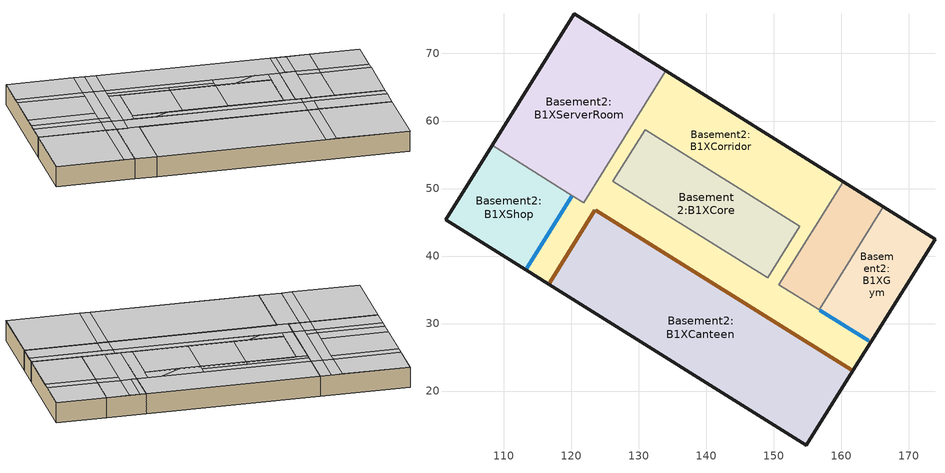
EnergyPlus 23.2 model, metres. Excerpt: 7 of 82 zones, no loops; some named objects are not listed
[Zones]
Basement2:B1XServerRoom
 floor ground (Project ground floor): 121.85,47.9 108.28,56.38 120.47,75.89 134.04,67.41 z-3.8
 wall to Basement2:B1XCorridor (Project partition): 120.15,48.96 121.85,47.9 134.04,67.41 z-3.8:0
 wall ground (Project below grade wall): 134.04,67.41 120.47,75.89 108.28,56.38 z-3.8:0
 wall to Basement2:B1XShop (Project partition_Rev): 108.28,56.38 120.15,48.96 z-3.8:0
 ceiling to 1FXAccessoryRoom:Zone1 (Project internal floor_Reversed): 117.02,70.37 127.2,64.01 130.65,69.53 120.47,75.89 z0
 ceiling to 1FXlectureXrestRoom:RestRoom (Project internal floor_Reversed): 110.93,60.62 121.11,54.26 122.43,56.38 112.25,62.74 z0
 ceiling to 1FXlectureXrestRoom:Lecture (Project internal floor_Reversed): 112.25,62.74 122.43,56.38 126.4,62.74 116.23,69.1 z0
 ceiling to 1FXLectureHall:Zone2 (Project internal floor_Reversed): 108.28,56.38 118.46,50.02 120.31,52.99 110.14,59.35 z0
 ceiling to 1FXoffice:Zone1 (Project internal floor_Reversed): 128.9,62.95 130.59,61.89 134.04,67.41 132.34,68.47 z0
 ceiling to 1FXhall:Zone1 (Project internal floor_Reversed): 120.15,48.96 121.85,47.9 123.7,50.87 122.01,51.93 z0
 ceiling ground (BPS_Baseline_Roof_Without_skylight_improved): 127.2,64.01 128.89,62.95 132.34,68.47 130.65,69.53 z0; 110.14,59.35 120.31,52.99 121.11,54.26 110.93,60.62 z0; 116.23,69.1 126.4,62.74 127.2,64.01 117.02,70.37 z0; 118.46,50.02 120.15,48.96 122.01,51.93 120.31,52.99 z0; 122.01,51.93 123.7,50.87 130.59,61.89 128.89,62.95 z0; 121.11,54.26 122.8,53.2 128.89,62.95 127.2,64.01 z0; 120.31,52.99 122.01,51.93 122.8,53.2 121.11,54.26 z0
Basement2:B1XCorridor
 floor ground (Project ground floor): 146.44,32.54 123.55,46.84 124.11,47.75 131.54,47.75 149.09,36.78 z-3.8; 116.66,35.82 113.26,37.94 119.39,47.75 124.11,47.75 z-3.8; 150.79,35.72 149.09,36.78 153.86,44.41 155.56,43.35 z-3.8; 161.71,23 146.44,32.54 149.09,36.78 164.36,27.24 z-3.8; 155.56,43.35 148.52,47.75 158.31,47.75 z-3.8; 121.75,47.75 119.39,47.75 120.15,48.96 121.85,47.9 z-3.8; 158.31,47.75 148.52,47.75 130.96,58.72 135.73,66.35 160.33,50.98 z-3.8; 126.2,51.08 124.5,52.14 134.04,67.41 135.73,66.35 z-3.8; 131.54,47.75 121.75,47.75 124.5,52.14 z-3.8
 wall to Basement2:B1XCore (Project partition_Rev): 153.86,44.41 149.09,36.78 126.2,51.08 130.96,58.72 153.86,44.41 z-3.8:0
 wall to Basement2:B1XEquipmentRoom (Project partition_Rev): 156.72,32.01 150.79,35.72 160.33,50.98 z-3.8:0
 wall ground (Project below grade wall): 160.33,50.98 134.04,67.41 / 113.26,37.94 116.66,35.82 / 161.71,23 164.36,27.24 z-3.8:0
 wall to Basement2:B1XShop (Project partition_Rev): 120.15,48.96 113.26,37.94 z-3.8:0
 wall to Basement2:B1XCanteen (Project partition_Rev): 116.66,35.82 123.55,46.84 161.71,23 z-3.8:0
 wall to Basement2:B1XGym (Project partition): 164.36,27.24 156.72,32.01 z-3.8:0
 window inside (Project internal glazing - 1001): 120.09,48.86 113.44,38.22 / 164.07,27.42 156.82,31.95 z-3.76:-0.04
 door inside (IRTSurface): 116.81,36.07 123.5,46.78 / 123.61,46.8 161.46,23.15 z-3.8:0
 ceiling to 1FXserviceRoom:Zone1 (Project internal floor_Reversed): 138.6,53.95 145.38,49.71 145.91,50.55 139.12,54.79 z0
 ceiling to 1FXexhibition:Zone1 (Project internal floor_Reversed): 150.68,29.89 161.71,23 163.56,25.97 152.54,32.85 z0
 ceiling to 1FXoffice:Zone1 (Project internal floor_Reversed): 130.59,61.89 156.88,45.47 160.33,50.98 134.04,67.41 z0
 ceiling to 1FXhall:Zone1 (Project internal floor_Reversed): 113.26,37.94 116.66,35.82 123.55,46.84 120.15,48.96 z0; 121.85,47.9 148.99,30.95 150.84,33.91 123.7,50.87 z0
 ceiling ground (BPS_Baseline_Roof_Without_skylight_improved): 148.52,47.75 153.86,44.41 155.18,46.53 153.23,47.75 z0; 149.09,36.78 150.79,35.72 156.88,45.47 155.18,46.53 z0; 128.71,47.75 150.84,33.91 151.64,35.19 131.54,47.75 z0; 148.99,30.95 150.68,29.89 152.54,32.85 150.84,33.91 z0; 150.84,33.91 163.56,25.97 164.36,27.24 151.64,35.19 z0; 125.4,49.81 128.71,47.75 131.54,47.75 126.2,51.08 z0; 123.7,50.87 125.4,49.81 130.96,58.72 129.27,59.78 z0; 129.27,59.78 138.6,53.95 139.12,54.79 129.8,60.62 z0; 129.8,60.62 145.91,50.55 146.7,51.83 130.59,61.89 z0; 145.38,49.71 148.52,47.75 153.23,47.75 146.7,51.83 z0
Basement2:B1XShop
 floor ground (Project ground floor): 113.26,37.94 101.39,45.36 108.28,56.38 120.15,48.96 z-3.8
 wall ground (Project below grade wall): 108.28,56.38 101.39,45.36 113.26,37.94 z-3.8:0
 ceiling to 1FXLectureHall:Zone2 (Project internal floor_Reversed): 101.39,45.36 111.57,39 118.46,50.02 108.28,56.38 z0
 ceiling ground (BPS_Baseline_Roof_Without_skylight_improved): 111.57,39 113.26,37.94 120.15,48.96 118.46,50.02 z0
Basement2:B1XCore
 floor ground (Project ground floor): 149.09,36.78 126.2,51.08 130.96,58.72 153.86,44.41 z-3.8
 ceiling to 1FXserviceRoom:Zone1 (Project internal floor_Reversed): 133.83,46.32 140.61,42.08 145.38,49.71 138.6,53.95 z0
 ceiling ground (BPS_Baseline_Roof_Without_skylight_improved): 126.2,51.08 133.83,46.32 138.6,53.95 130.96,58.72 z0; 140.61,42.08 149.09,36.78 153.86,44.41 145.38,49.71 z0
Basement2:B1XEquipmentRoom
 floor ground (Project ground floor): 156.72,32.01 150.79,35.72 160.33,50.98 166.26,47.27 z-3.8
 wall to Basement2:B1XGym (Project partition): 156.72,32.01 166.26,47.27 z-3.8:0
 wall ground (Project below grade wall): 166.26,47.27 160.33,50.98 z-3.8:0
 ceiling to 1FXreception:Zone1 (Project internal floor_Reversed): 153.33,34.13 156.72,32.01 162.02,40.49 158.63,42.6 z0
 ceiling to 1FXAcceeoryRoom:Zone1 (Project internal floor_Reversed): 159.42,43.88 162.82,41.76 166.26,47.27 162.87,49.39 z0
 ceiling to 1FXoffice:Zone1 (Project internal floor_Reversed): 156.88,45.47 157.73,44.94 161.18,50.45 160.33,50.98 z0
 ceiling ground (BPS_Baseline_Roof_Without_skylight_improved): 158.63,42.6 162.02,40.49 162.82,41.76 159.42,43.88 z0; 157.73,44.94 159.42,43.88 162.87,49.39 161.18,50.45 z0; 150.79,35.72 153.33,34.13 159.42,43.88 156.88,45.47 z0
Basement2:B1XCanteen
 floor ground (Project ground floor): 154.82,11.97 116.66,35.82 123.55,46.84 161.71,23 z-3.8
 wall ground (Project below grade wall): 116.66,35.82 154.82,11.97 161.71,23 z-3.8:0
 ceiling to 1FXexhibition:Zone1 (Project internal floor_Reversed): 143.79,18.86 154.82,11.97 161.71,23 150.68,29.89 z0
 ceiling to 1FXhall:Zone1 (Project internal floor_Reversed): 116.66,35.82 142.1,19.92 148.99,30.95 123.55,46.84 z0
 ceiling ground (BPS_Baseline_Roof_Without_skylight_improved): 142.1,19.92 143.79,18.86 150.68,29.89 148.99,30.95 z0
Basement2:B1XGym
 floor ground (Project ground floor): 164.36,27.24 156.72,32.01 166.26,47.27 173.9,42.5 z-3.8
 wall ground (Project below grade wall): 164.36,27.24 173.9,42.5 166.26,47.27 z-3.8:0
 ceiling to 1FXreception:Zone1 (Project internal floor_Reversed): 156.72,32.01 164.36,27.24 169.65,35.72 162.02,40.49 z0
 ceiling to 1FXAcceeoryRoom:Zone1 (Project internal floor_Reversed): 162.82,41.76 170.45,36.99 173.9,42.5 166.26,47.27 z0
 ceiling ground (BPS_Baseline_Roof_Without_skylight_improved): 162.02,40.49 169.65,35.72 170.45,36.99 162.82,41.76 z0
[Site:Location]
Green studio (01-01:31-12)  (01-01:31-12): Latitude {deg}=1.37; Longitude {deg}=103.98; Time Zone {hr}=7; Elevation {m}=16
[Site:GroundTemperature:BuildingSurface]
18, 18, 18, 18, 18, 18, 18, 18, 18, 18, 18, 18
[Site:GroundTemperature:Deep]
14, 14, 14, 14, 14, 14, 14, 14, 14, 14, 14, 14
[Site:GroundTemperature:Shallow]
14, 14, 14, 14, 14, 14, 14, 14, 14, 14, 14, 14
[Site:GroundTemperature:FCfactorMethod]
27.55, 28.03, 28.32, 28.42, 28.26, 27.88, 27.4, 26.92, 26.59, 26.51, 26.68, 27.05
[Site:GroundReflectance]
0.2, 0.2, 0.2, 0.2, 0.2, 0.2, 0.2, 0.2, 0.2, 0.2, 0.2, 0.2
[Site:GroundReflectance:SnowModifier]
2, 2
[SizingPeriod:DesignDay] Day of Month=15; Day Type=SummerDesignDay; Humidity Condition Type=WetBulb; Barometric Pressure {Pa}=101132.9; Wind Speed {m/s}=0; Wind Direction {deg}=0; Rain Indicator=No; Snow Indicator=No; Daylight Saving Time Indicator=No; Solar Model Indicator=ASHRAEClearSky; Sky Clearness=0.98
Name | Month | Maximum Dry-Bulb Temperature {C} | Daily Dry-Bulb Temperature Range {deltaC} | Wetbulb or DewPoint at Maximum Dry-Bulb {C}
Summer Design Day in Green studio (01-01:31-12) Jun | 6 | 33.2 | 5.9 | 26.7
Summer Design Day in Green studio (01-01:31-12) Jul | 7 | 32.6 | 5.7 | 26.3
Summer Design Day in Green studio (01-01:31-12) Aug | 8 | 32.8 | 5.8 | 26
Summer Design Day in Green studio (01-01:31-12) Sep | 9 | 32.8 | 6 | 25.9
[Building]
Building: North Axis {deg}=0; Terrain=Suburbs; Loads Convergence Tolerance Value {W}=.04; Temperature Convergence Tolerance Value {deltaC}=.4; Solar Distribution=FullExteriorWithReflections; Maximum Number of Warmup Days=25; Minimum Number of Warmup Days=6
[Site:WaterMainsTemperature]
Calculation Method=Correlation; Annual Average Outdoor Air Temperature {C}=10; Maximum Difference In Monthly Average Outdoor Air Temperatures {deltaC}=20
[Material:NoMass] Roughness=Rough; Thermal Resistance {m2-K/W}=.15; Thermal Absorptance=0.9; Solar Absorptance=0.7; Visible Absorptance=0.7
7_RVAL_2; 8_RVAL_2
[Construction]
IRTSurface: IRTMaterial
Project ground floor: Urea Formaldehyde Foam_.1327, Cast Concrete_.1, Floor/Roof Screed_.07, Timber Flooring_.03
Project internal floor_Reversed: Cast Concrete (Dense)_.1
BPS_Baseline_Roof_Without_skylight_improved: Asphalt 1_.01, MW Glass Wool (rolls)_.072, Plasterboard_.013
Project partition: Gypsum Plasterboard_.025, 7_RVAL_2, Gypsum Plasterboard_.025
Project partition_Rev: Gypsum Plasterboard_.025, 8_RVAL_2, Gypsum Plasterboard_.025
Project below grade wall: Brickwork Outer_.1, XPS Extruded Polystyrene  - CO2 Blowing_.0795, Concrete Block (Medium)_.1, Gypsum Plastering_.013
Project internal glazing - 1001: 2, 1001, 2, 1001, 2
[Material:InfraredTransparent]
IRTMaterial
[WindowMaterial:Gas]
1001: Gas Type=Air; Thickness {m}=.006
[WindowMaterial:Glazing]
2: Optical Data Type=SpectralAverage; Thickness {m}=.003; Solar Transmittance at Normal Incidence=.837; Front Side Solar Reflectance at Normal Incidence=.075; Back Side Solar Reflectance at Normal Incidence=.075; Visible Transmittance at Normal Incidence=.898; Front Side Visible Reflectance at Normal Incidence=.081; Back Side Visible Reflectance at Normal Incidence=.081; Infrared Transmittance at Normal Incidence=0; Front Side Infrared Hemispherical Emissivity=.84; Back Side Infrared Hemispherical Emissivity=.84; Conductivity {W/m-K}=.9; Dirt Correction Factor for Solar and Visible Transmittance=1
[Material] Roughness=Rough; Thermal Absorptance=0.9
Name | Thickness {m} | Conductivity {W/m-K} | Density {kg/m3} | Specific Heat {J/kg-K} | Solar Absorptance | Visible Absorptance
Urea Formaldehyde Foam_.1327 | .1327 | 0.04 | 10 | 1400 | 0.6 | 0.6
Cast Concrete_.1 | .1 | 1.13 | 2000 | 1000 | 0.6 | 0.6
Floor/Roof Screed_.07 | .07 | 0.41 | 1200 | 840 | 0.73 | 0.73
Timber Flooring_.03 | .03 | 0.14 | 650 | 1200 | 0.78 | 0.78
Cast Concrete (Dense)_.1 | .1 | 1.4 | 2100 | 840 | 0.6 | 0.6
Asphalt 1_.01 | .01 | 0.7 | 2100 | 1000 | 0.85 | 0.9
MW Glass Wool (rolls)_.072 | .072 | 0.04 | 12 | 840 | 0.6 | 0.6
Plasterboard_.013 | .013 | 0.25 | 2800 | 896 | 0.5 | 0.5
Gypsum Plasterboard_.025 | .025 | 0.25 | 900 | 1000 | 0.5 | 0.5
Brickwork Outer_.1 | .1 | 0.84 | 1700 | 800 | 0.7 | 0.7
XPS Extruded Polystyrene  - CO2 Blowing_.0795 | .0795 | 0.034 | 35 | 1400 | 0.6 | 0.6
Concrete Block (Medium)_.1 | .1 | 0.51 | 1400 | 1000 | 0.6 | 0.6
Gypsum Plastering_.013 | .013 | 0.4 | 1000 | 1000 | 0.5 | 0.5
[Zone] Type=1; Multiplier=1; Zone Inside Convection Algorithm=TARP; Part of Total Floor Area=Yes
Name | Volume {m3} | Floor Area {m2}
Basement2:B1XServerRoom | 1344.45 | 353.8026
Basement2:B1XCore | 902.9655 | 237.6225
Basement2:B1XCorridor | 2185.94 | 575.2479
Basement2:B1XEquipmentRoom | 458.974 | 120.7826
Basement2:B1XGym | 578.4077 | 152.2126
Basement2:B1XShop | 654.4077 | 172.2126
Basement2:B1XCanteen | 2142.52 | 563.8201
[Lights] Design Level Calculation Method=Watts/Area; Return Air Fraction=0; Fraction Radiant=.42; Fraction Visible=.18; Fraction Replaceable=1
Name | Zone or ZoneList or Space or SpaceList | Schedule | Watts per Zone Floor Area {W/m2}
Basement2:B1XServerRoom General lighting | Basement2:B1XServerRoom | BPS PLANT SCHEDULE | 1.2
Basement2:B1XCore General lighting | Basement2:B1XCore | BPS Storage_OpenOff_Light | 1.2
Basement2:B1XCorridor General lighting | Basement2:B1XCorridor | BPS Corridor_light | 1.2
Basement2:B1XEquipmentRoom General lighting | Basement2:B1XEquipmentRoom | BPS PLANT SCHEDULE | 1.2
Basement2:B1XGym General lighting | Basement2:B1XGym | Office_FitGym_Light | 1.8
Basement2:B1XShop General lighting | Basement2:B1XShop | BPS SHOP LIGHTING SCHEDULE | 25
Basement2:B1XCanteen General lighting | Basement2:B1XCanteen | BPS_Canteen_Lighting | 1.8
[ZoneInfiltration:DesignFlowRate] Schedule=Copy of Off 24/7; Design Flow Rate Calculation Method=Flow/zone; Constant Term Coefficient=1; Temperature Term Coefficient=0; Velocity Term Coefficient=0; Velocity Squared Term Coefficient=0
Name | Zone or ZoneList or Space or SpaceList | Design Flow Rate {m3/s}
Basement2:B1XServerRoom Infiltration | Basement2:B1XServerRoom | .373458
Basement2:B1XCore Infiltration | Basement2:B1XCore | .250824
Basement2:B1XCorridor Infiltration | Basement2:B1XCorridor | .607206
Basement2:B1XEquipmentRoom Infiltration | Basement2:B1XEquipmentRoom | .127493
Basement2:B1XGym Infiltration | Basement2:B1XGym | .160669
Basement2:B1XShop Infiltration | Basement2:B1XShop | .18178
Basement2:B1XCanteen Infiltration | Basement2:B1XCanteen | .595143
[PEOPLE] Number of People Calculation Method=People/Area; Fraction Radiant=.3; Sensible Heat Fraction=AutoCalculate; Carbon Dioxide Generation Rate {m3/s-W}=3.82e-08; Enable ASHRAE 55 Comfort Warnings=No; Mean Radiant Temperature Calculation Type=ZoneAveraged; Work Efficiency Schedule=Work efficiency; Clothing Insulation Calculation Method=ClothingInsulationSchedule; Air Velocity Schedule=Default Air Velocity for Comfort Calculations
Name | Zone or ZoneList or Space or SpaceList | Number of People Schedule | People per Floor Area {person/m2} | Activity Level Schedule | Clothing Insulation Schedule
People Basement2:B1XCore | Basement2:B1XCore | BPS Storage_OpenOff_Occ | .033 | Activity Schedule 89672 | Clothing Schedule 89672
People Basement2:B1XGym | Basement2:B1XGym | Office_FitGym_Occ | 0.164848 | Activity Schedule 89706 | Clothing Schedule 89706
People Basement2:B1XShop | Basement2:B1XShop | BPS SHOP OCCUPANCY SCHEDULE | .2 | Activity Schedule 89713 | Clothing Schedule 89713
People Basement2:B1XCanteen | Basement2:B1XCanteen | BPS_Canteen_Occupancy | .67 | Activity Schedule 89720 | Clothing Schedule 89720
[OtherEquipment] Fuel Type=Electricity; Design Level Calculation Method=Watts/Area; Fraction Latent=0; Fraction Radiant=.2; Fraction Lost=0; Carbon Dioxide Generation Rate {m3/s-W}=0
Name | Zone or ZoneList or Space or SpaceList | Schedule | Power per Zone Floor Area {W/m2}
Basement2:B1XGym Equipment gain | Basement2:B1XGym | Office_FitGym_Equip | 15
Basement2:B1XShop Equipment gain | Basement2:B1XShop | BPS SHOP EQUIP SCHEDULE | 11
Basement2:B1XCanteen Equipment gain | Basement2:B1XCanteen | BPS_Canteen_Receptacle | 5
[Daylighting:Controls]
Basement2:B1XGym: Zone or Space=Basement2:B1XGym; Daylighting Method=SplitFlux; Availability Schedule=On; Lighting Control Type=Continuous; Minimum Input Power Fraction for Continuous or ContinuousOff Dimming Control=.1; Minimum Light Output Fraction for Continuous or ContinuousOff Dimming Control=.1; Number of Stepped Control Steps=1; Probability Lighting will be Reset When Needed in Manual Stepped Control=1; Glare Calculation Daylighting Reference Point=Basement2:B1XGym Ref Point 1; Glare Calculation Azimuth Angle of View Direction Clockwise from Zone y-Axis {deg}=0; Maximum Allowable Discomfort Glare Index=22; DElight Gridding Resolution {m2}=1; Daylighting Reference Point 1=Basement2:B1XGym Ref Point 1; Fraction of Lights Controlled by Reference Point 1=1; Illuminance Setpoint at Reference Point 1 {lux}=150
[ShadingProperty:Reflectance] Diffuse Solar Reflectance of Unglazed Part of Shading Surface=.4; Diffuse Visible Reflectance of Unglazed Part of Shading Surface=.4; Fraction of Shading Surface That Is Glazed=0
Name | Shading Surface
 | Building 1 - Component block 25 - Surface 1 (129)
 | Building 1 - Component block 25 - Surface 2 (130)
 | Building 1 - Component block 25 - Surface 3 (131)
 | Building 1 - Component block 25 - Surface 4 (132)
 | Building 1 - Component block 25 - Surface 5 (133)
 | Building 1 - Component block 25 - Surface 6 (134)
 | Building 1 - Component block 18 - Surface 1 (135)
 | Building 1 - Component block 18 - Surface 2 (136)
 | Building 1 - Component block 18 - Surface 3 (137)
 | Building 1 - Component block 18 - Surface 4 (138)
 | Building 1 - Component block 18 - Surface 5 (139)
 | Building 1 - Component block 18 - Surface 6 (140)
 | Building 1 - Component block 30 - Surface 1 (141)
 | Building 1 - Component block 30 - Surface 2 (142)
 | Building 1 - Component block 30 - Surface 3 (143)
 | Building 1 - Component block 30 - Surface 4 (144)
 | Building 1 - Component block 30 - Surface 5 (145)
 | Building 1 - Component block 30 - Surface 6 (146)
 | Building 1 - Component block 31 - Surface 1 (147)
 | Building 1 - Component block 31 - Surface 2 (148)
 | Building 1 - Component block 31 - Surface 3 (149)
 | Building 1 - Component block 31 - Surface 4 (150)
 | Building 1 - Component block 31 - Surface 5 (151)
 | Building 1 - Component block 31 - Surface 6 (152)
 | Building 1 - Component block 39 - Surface 1 (153)
 | Building 1 - Component block 39 - Surface 2 (154)
 | Building 1 - Component block 39 - Surface 3 (155)
 | Building 1 - Component block 39 - Surface 4 (156)
 | Building 1 - Component block 39 - Surface 5 (157)
 | Building 1 - Component block 39 - Surface 6 (158)
 | Building 1 - Component block 40 - Surface 1 (159)
 | Building 1 - Component block 40 - Surface 2 (160)
 | Building 1 - Component block 40 - Surface 3 (161)
 | Building 1 - Component block 40 - Surface 4 (162)
 | Building 1 - Component block 40 - Surface 5 (163)
 | Building 1 - Component block 40 - Surface 6 (164)
 | Building 1 - Component block 62 - Surface 1 (165)
 | Building 1 - Component block 62 - Surface 2 (166)
 | Building 1 - Component block 62 - Surface 3 (167)
 | Building 1 - Component block 62 - Surface 4 (168)
 | Building 1 - Component block 62 - Surface 5 (169)
 | Building 1 - Component block 62 - Surface 6 (170)
 | Building 1 - Component block 73 - Surface 1 (171)
 | Building 1 - Component block 73 - Surface 2 (172)
 | Building 1 - Component block 73 - Surface 3 (173)
 | Building 1 - Component block 73 - Surface 4 (174)
 | Building 1 - Component block 73 - Surface 5 (175)
 | Building 1 - Component block 73 - Surface 6 (176)
 | Building 1 - Component block 79 - Surface 1 (177)
 | Building 1 - Component block 79 - Surface 2 (178)
 | Building 1 - Component block 79 - Surface 3 (179)
 | Building 1 - Component block 79 - Surface 4 (180)
 | Building 1 - Component block 79 - Surface 5 (181)
 | Building 1 - Component block 79 - Surface 6 (182)
 | Building 1 - Component block 80 - Surface 1 (183)
 | Building 1 - Component block 80 - Surface 2 (184)
 | Building 1 - Component block 80 - Surface 3 (185)
 | Building 1 - Component block 80 - Surface 4 (186)
 | Building 1 - Component block 80 - Surface 5 (187)
 | Building 1 - Component block 80 - Surface 6 (188)
 | Building 1 - Component block 103 - Surface 1 (189)
 | Building 1 - Component block 103 - Surface 2 (190)
 | Building 1 - Component block 103 - Surface 3 (191)
 | Building 1 - Component block 103 - Surface 4 (192)
 | Building 1 - Component block 103 - Surface 5 (193)
 | Building 1 - Component block 103 - Surface 6 (194)
 | Building 1 - Component block 104 - Surface 1 (195)
 | Building 1 - Component block 104 - Surface 2 (196)
 | Building 1 - Component block 104 - Surface 3 (197)
 | Building 1 - Component block 104 - Surface 4 (198)
 | Building 1 - Component block 104 - Surface 5 (199)
 | Building 1 - Component block 104 - Surface 6 (200)
 | Building 1 - Component block 111 - Surface 1 (201)
 | Building 1 - Component block 111 - Surface 2 (202)
 | Building 1 - Component block 111 - Surface 3 (203)
 | Building 1 - Component block 111 - Surface 4 (204)
 | Building 1 - Component block 111 - Surface 5 (205)
 | Building 1 - Component block 111 - Surface 6 (206)
 | Building 1 - Component block 115 - Surface 1 (207)
 | Building 1 - Component block 115 - Surface 2 (208)
 | Building 1 - Component block 115 - Surface 3 (209)
 | Building 1 - Component block 115 - Surface 4 (210)
 | Building 1 - Component block 115 - Surface 5 (211)
 | Building 1 - Component block 115 - Surface 6 (212)
 | Building 1 - Component block 116 - Surface 1 (213)
 | Building 1 - Component block 116 - Surface 2 (214)
 | Building 1 - Component block 116 - Surface 3 (215)
 | Building 1 - Component block 116 - Surface 4 (216)
 | Building 1 - Component block 116 - Surface 5 (217)
 | Building 1 - Component block 116 - Surface 6 (218)
 | Building 1 - Component block 117 - Surface 1 (219)
 | Building 1 - Component block 117 - Surface 2 (220)
 | Building 1 - Component block 117 - Surface 3 (221)
 | Building 1 - Component block 117 - Surface 4 (222)
 | Building 1 - Component block 117 - Surface 5 (223)
 | Building 1 - Component block 117 - Surface 6 (224)
 | Building 1 - Component block 118 - Surface 1 (225)
 | Building 1 - Component block 118 - Surface 2 (226)
 | Building 1 - Component block 118 - Surface 3 (227)
 | Building 1 - Component block 118 - Surface 4 (228)
 | Building 1 - Component block 118 - Surface 5 (229)
 | Building 1 - Component block 118 - Surface 6 (230)
 | Building 1 - Component block 119 - Surface 1 (231)
 | Building 1 - Component block 119 - Surface 2 (232)
 | Building 1 - Component block 119 - Surface 3 (233)
 | Building 1 - Component block 119 - Surface 4 (234)
 | Building 1 - Component block 119 - Surface 5 (235)
 | Building 1 - Component block 119 - Surface 6 (236)
 | Building 1 - Component block 120 - Surface 1 (237)
 | Building 1 - Component block 120 - Surface 2 (238)
 | Building 1 - Component block 120 - Surface 3 (239)
 | Building 1 - Component block 120 - Surface 4 (240)
 | Building 1 - Component block 120 - Surface 5 (241)
 | Building 1 - Component block 120 - Surface 6 (242)
 | Building 1 - Component block 125 - Surface 1 (243)
 | Building 1 - Component block 125 - Surface 2 (244)
 | Building 1 - Component block 125 - Surface 3 (245)
 | Building 1 - Component block 125 - Surface 4 (246)
 | Building 1 - Component block 125 - Surface 5 (247)
 | Building 1 - Component block 125 - Surface 6 (248)
 | Building 1 - Component block 130 - Surface 1 (249)
 | Building 1 - Component block 130 - Surface 2 (250)
 | Building 1 - Component block 130 - Surface 3 (251)
 | Building 1 - Component block 130 - Surface 4 (252)
 | Building 1 - Component block 130 - Surface 5 (253)
 | Building 1 - Component block 130 - Surface 6 (254)
 | Building 1 - Component block 126 - Surface 1 (255)
 | Building 1 - Component block 126 - Surface 2 (256)
 | Building 1 - Component block 126 - Surface 3 (257)
 | Building 1 - Component block 126 - Surface 4 (258)
 | Building 1 - Component block 126 - Surface 5 (259)
 | Building 1 - Component block 126 - Surface 6 (260)
 | Building 1 - Component block 131 - Surface 1 (261)
 | Building 1 - Component block 131 - Surface 2 (262)
 | Building 1 - Component block 131 - Surface 3 (263)
 | Building 1 - Component block 131 - Surface 4 (264)
 | Building 1 - Component block 131 - Surface 5 (265)
 | Building 1 - Component block 131 - Surface 6 (266)
 | Building 1 - Component block 132 - Surface 1 (267)
 | Building 1 - Component block 132 - Surface 2 (268)
 | Building 1 - Component block 132 - Surface 3 (269)
 | Building 1 - Component block 132 - Surface 4 (270)
 | Building 1 - Component block 132 - Surface 5 (271)
 | Building 1 - Component block 132 - Surface 6 (272)
 | Building 1 - Component block 148 - Surface 1 (273)
 | Building 1 - Component block 148 - Surface 2 (274)
 | Building 1 - Component block 148 - Surface 3 (275)
 | Building 1 - Component block 148 - Surface 4 (276)
 | Building 1 - Component block 148 - Surface 5 (277)
 | Building 1 - Component block 148 - Surface 6 (278)
 | Building 1 - Component block 149 - Surface 1 (279)
 | Building 1 - Component block 149 - Surface 2 (280)
 | Building 1 - Component block 149 - Surface 3 (281)
 | Building 1 - Component block 149 - Surface 4 (282)
 | Building 1 - Component block 149 - Surface 5 (283)
 | Building 1 - Component block 149 - Surface 6 (284)
 | Building 1 - Component block 152 - Surface 1 (285)
 | Building 1 - Component block 152 - Surface 2 (286)
 | Building 1 - Component block 152 - Surface 3 (287)
 | Building 1 - Component block 152 - Surface 4 (288)
 | Building 1 - Component block 152 - Surface 5 (289)
 | Building 1 - Component block 152 - Surface 6 (290)
 | Building 1 - Component block 153 - Surface 1 (291)
 | Building 1 - Component block 153 - Surface 2 (292)
 | Building 1 - Component block 153 - Surface 3 (293)
 | Building 1 - Component block 153 - Surface 4 (294)
 | Building 1 - Component block 153 - Surface 5 (295)
 | Building 1 - Component block 153 - Surface 6 (296)
 | Building 1 - Component block 154 - Surface 1 (297)
 | Building 1 - Component block 154 - Surface 2 (298)
 | Building 1 - Component block 154 - Surface 3 (299)
 | Building 1 - Component block 154 - Surface 4 (300)
 | Building 1 - Component block 154 - Surface 5 (301)
 | Building 1 - Component block 154 - Surface 6 (302)
 | Building 1 - Component block 155 - Surface 1 (303)
 | Building 1 - Component block 155 - Surface 2 (304)
 | Building 1 - Component block 155 - Surface 3 (305)
 | Building 1 - Component block 155 - Surface 4 (306)
 | Building 1 - Component block 155 - Surface 5 (307)
 | Building 1 - Component block 155 - Surface 6 (308)
 | Building 1 - Component block 158 - Surface 1 (309)
 | Building 1 - Component block 158 - Surface 2 (310)
 | Building 1 - Component block 158 - Surface 3 (311)
 | Building 1 - Component block 158 - Surface 4 (312)
 | Building 1 - Component block 158 - Surface 5 (313)
 | Building 1 - Component block 158 - Surface 6 (314)
 | Building 1 - Component block 159 - Surface 1 (315)
 | Building 1 - Component block 159 - Surface 2 (316)
 | Building 1 - Component block 159 - Surface 3 (317)
 | Building 1 - Component block 159 - Surface 4 (318)
 | Building 1 - Component block 159 - Surface 5 (319)
 | Building 1 - Component block 159 - Surface 6 (320)
 | Building 1 - Component block 167 - Surface 1 (321)
 | Building 1 - Component block 167 - Surface 2 (322)
 | Building 1 - Component block 167 - Surface 3 (323)
 | Building 1 - Component block 167 - Surface 4 (324)
 | Building 1 - Component block 167 - Surface 5 (325)
 | Building 1 - Component block 167 - Surface 6 (326)
 | Building 1 - Component block 168 - Surface 1 (327)
 | Building 1 - Component block 168 - Surface 2 (328)
 | Building 1 - Component block 168 - Surface 3 (329)
 | Building 1 - Component block 168 - Surface 4 (330)
 | Building 1 - Component block 168 - Surface 5 (331)
 | Building 1 - Component block 168 - Surface 6 (332)
 | Building 1 - Component block 169 - Surface 1 (333)
 | Building 1 - Component block 169 - Surface 2 (334)
 | Building 1 - Component block 169 - Surface 3 (335)
 | Building 1 - Component block 169 - Surface 4 (336)
 | Building 1 - Component block 169 - Surface 5 (337)
 | Building 1 - Component block 169 - Surface 6 (338)
 | Building 1 - Component block 174 - Surface 1 (339)
 | Building 1 - Component block 174 - Surface 2 (340)
 | Building 1 - Component block 174 - Surface 3 (341)
 | Building 1 - Component block 174 - Surface 4 (342)
 | Building 1 - Component block 174 - Surface 5 (343)
 | Building 1 - Component block 174 - Surface 6 (344)
 | Building 1 - Component block 177 - Surface 1 (345)
 | Building 1 - Component block 177 - Surface 2 (346)
 | Building 1 - Component block 177 - Surface 3 (347)
 | Building 1 - Component block 177 - Surface 4 (348)
 | Building 1 - Component block 177 - Surface 5 (349)
 | Building 1 - Component block 177 - Surface 6 (350)
 | Building 1 - Component block 181 - Surface 1 (351)
 | Building 1 - Component block 181 - Surface 2 (352)
 | Building 1 - Component block 181 - Surface 3 (353)
 | Building 1 - Component block 181 - Surface 4 (354)
 | Building 1 - Component block 181 - Surface 5 (355)
 | Building 1 - Component block 181 - Surface 6 (356)
 | Building 1 - Component block 156 - Surface 1 (357)
 | Building 1 - Component block 156 - Surface 2 (358)
 | Building 1 - Component block 156 - Surface 3 (359)
 | Building 1 - Component block 156 - Surface 4 (360)
 | Building 1 - Component block 156 - Surface 5 (361)
 | Building 1 - Component block 156 - Surface 6 (362)
 | Building 1 - Component block 157 - Surface 1 (363)
 | Building 1 - Component block 157 - Surface 2 (364)
 | Building 1 - Component block 157 - Surface 3 (365)
 | Building 1 - Component block 157 - Surface 4 (366)
 | Building 1 - Component block 157 - Surface 5 (367)
 | Building 1 - Component block 157 - Surface 6 (368)
 | Building 1 - Component block 182 - Surface 1 (369)
 | Building 1 - Component block 182 - Surface 2 (370)
 | Building 1 - Component block 182 - Surface 3 (371)
 | Building 1 - Component block 182 - Surface 4 (372)
 | Building 1 - Component block 182 - Surface 5 (373)
 | Building 1 - Component block 182 - Surface 6 (374)
 | Building 1 - Component block 183 - Surface 1 (375)
 | Building 1 - Component block 183 - Surface 2 (376)
 | Building 1 - Component block 183 - Surface 3 (377)
 | Building 1 - Component block 183 - Surface 4 (378)
 | Building 1 - Component block 183 - Surface 5 (379)
 | Building 1 - Component block 183 - Surface 6 (380)
 | Building 1 - Component block 187 - Surface 1 (381)
 | Building 1 - Component block 187 - Surface 2 (382)
 | Building 1 - Component block 187 - Surface 3 (383)
 | Building 1 - Component block 187 - Surface 4 (384)
 | Building 1 - Component block 187 - Surface 5 (385)
 | Building 1 - Component block 187 - Surface 6 (386)
 | Building 1 - Component block 185 - Surface 1 (387)
 | Building 1 - Component block 185 - Surface 2 (388)
 | Building 1 - Component block 185 - Surface 3 (389)
 | Building 1 - Component block 185 - Surface 4 (390)
 | Building 1 - Component block 185 - Surface 5 (391)
 | Building 1 - Component block 185 - Surface 6 (392)
 | Building 1 - Component block 186 - Surface 1 (393)
 | Building 1 - Component block 186 - Surface 2 (394)
 | Building 1 - Component block 186 - Surface 3 (395)
 | Building 1 - Component block 186 - Surface 4 (396)
 | Building 1 - Component block 186 - Surface 5 (397)
 | Building 1 - Component block 186 - Surface 6 (398)
 | Building 1 - Component block 188 - Surface 1 (399)
 | Building 1 - Component block 188 - Surface 2 (400)
 | Building 1 - Component block 188 - Surface 3 (401)
 | Building 1 - Component block 188 - Surface 4 (402)
 | Building 1 - Component block 188 - Surface 5 (403)
 | Building 1 - Component block 188 - Surface 6 (404)
 | Building 1 - Component block 189 - Surface 1 (405)
 | Building 1 - Component block 189 - Surface 2 (406)
 | Building 1 - Component block 189 - Surface 3 (407)
 | Building 1 - Component block 189 - Surface 4 (408)
 | Building 1 - Component block 189 - Surface 5 (409)
 | Building 1 - Component block 189 - Surface 6 (410)
 | Building 1 - Component block 190 - Surface 1 (411)
 | Building 1 - Component block 190 - Surface 2 (412)
 | Building 1 - Component block 190 - Surface 3 (413)
 | Building 1 - Component block 190 - Surface 4 (414)
 | Building 1 - Component block 190 - Surface 5 (415)
 | Building 1 - Component block 190 - Surface 6 (416)
 | Building 1 - Component block 191 - Surface 1 (417)
 | Building 1 - Component block 191 - Surface 2 (418)
 | Building 1 - Component block 191 - Surface 3 (419)
 | Building 1 - Component block 191 - Surface 4 (420)
 | Building 1 - Component block 191 - Surface 5 (421)
 | Building 1 - Component block 191 - Surface 6 (422)
 | Building 1 - Component block 1 - Surface 1 (423)
 | Building 1 - Component block 1 - Surface 2 (424)
 | Building 1 - Component block 1 - Surface 3 (425)
 | Building 1 - Component block 1 - Surface 4 (426)
 | Building 1 - Component block 1 - Surface 5 (427)
 | Building 1 - Component block 1 - Surface 6 (428)
 | Building 1 - Component block 3 - Surface 1 (429)
 | Building 1 - Component block 3 - Surface 2 (430)
 | Building 1 - Component block 3 - Surface 3 (431)
 | Building 1 - Component block 3 - Surface 4 (432)
 | Building 1 - Component block 3 - Surface 5 (433)
 | Building 1 - Component block 3 - Surface 6 (434)
 | Building 1 - Component block 4 - Surface 1 (435)
 | Building 1 - Component block 4 - Surface 2 (436)
 | Building 1 - Component block 4 - Surface 3 (437)
 | Building 1 - Component block 4 - Surface 4 (438)
 | Building 1 - Component block 4 - Surface 5 (439)
 | Building 1 - Component block 4 - Surface 6 (440)
 | Building 1 - Component block 6 - Surface 1 (441)
 | Building 1 - Component block 6 - Surface 2 (442)
 | Building 1 - Component block 6 - Surface 3 (443)
 | Building 1 - Component block 6 - Surface 4 (444)
 | Building 1 - Component block 6 - Surface 5 (445)
 | Building 1 - Component block 6 - Surface 6 (446)
 | Building 1 - Component block 13 - Surface 1 (447)
 | Building 1 - Component block 13 - Surface 2 (448)
 | Building 1 - Component block 13 - Surface 3 (449)
 | Building 1 - Component block 13 - Surface 4 (450)
 | Building 1 - Component block 13 - Surface 5 (451)
 | Building 1 - Component block 13 - Surface 6 (452)
 | Building 1 - Component block 16 - Surface 1 (453)
 | Building 1 - Component block 16 - Surface 2 (454)
 | Building 1 - Component block 16 - Surface 3 (455)
 | Building 1 - Component block 16 - Surface 4 (456)
 | Building 1 - Component block 16 - Surface 5 (457)
 | Building 1 - Component block 16 - Surface 6 (458)
 | Building 1 - Component block 17 - Surface 1 (459)
 | Building 1 - Component block 17 - Surface 2 (460)
 | Building 1 - Component block 17 - Surface 3 (461)
 | Building 1 - Component block 17 - Surface 4 (462)
 | Building 1 - Component block 17 - Surface 5 (463)
 | Building 1 - Component block 17 - Surface 6 (464)
 | Building 1 - Component block 12 - Surface 1 (465)
 | Building 1 - Component block 12 - Surface 2 (466)
 | Building 1 - Component block 12 - Surface 3 (467)
 | Building 1 - Component block 12 - Surface 4 (468)
 | Building 1 - Component block 12 - Surface 5 (469)
 | Building 1 - Component block 12 - Surface 6 (470)
 | Building 1 - Component block 10 - Surface 1 (471)
 | Building 1 - Component block 10 - Surface 2 (472)
 | Building 1 - Component block 10 - Surface 3 (473)
 | Building 1 - Component block 10 - Surface 4 (474)
 | Building 1 - Component block 10 - Surface 5 (475)
 | Building 1 - Component block 10 - Surface 6 (476)
 | Building 1 - Component block 10 - Surface 7 (477)
 | Building 1 - Component block 10 - Surface 8 (478)
 | Building 1 - Component block 192 - Surface 1 (479)
 | Building 1 - Component block 192 - Surface 2 (480)
 | Building 1 - Component block 192 - Surface 3 (481)
 | Building 1 - Component block 192 - Surface 4 (482)
 | Building 1 - Component block 192 - Surface 5 (483)
 | Building 1 - Component block 192 - Surface 6 (484)
 | Building 1 - Component block 14 - Surface 1 (485)
 | Building 1 - Component block 14 - Surface 2 (486)
 | Building 1 - Component block 14 - Surface 3 (487)
 | Building 1 - Component block 14 - Surface 4 (488)
 | Building 1 - Component block 14 - Surface 5 (489)
 | Building 1 - Component block 14 - Surface 6 (490)
 | Building 1 - Component block 2 - Surface 1 (491)
 | Building 1 - Component block 2 - Surface 2 (492)
 | Building 1 - Component block 2 - Surface 3 (493)
 | Building 1 - Component block 2 - Surface 4 (494)
 | Building 1 - Component block 2 - Surface 5 (495)
 | Building 1 - Component block 2 - Surface 6 (496)
 | Building 1 - Component block 160 - Surface 1 (497)
 | Building 1 - Component block 160 - Surface 2 (498)
 | Building 1 - Component block 160 - Surface 3 (499)
 | Building 1 - Component block 160 - Surface 4 (500)
 | Building 1 - Component block 160 - Surface 5 (501)
 | Building 1 - Component block 160 - Surface 6 (502)
 | Building 1 - Component block 8 - Surface 1 (503)
 | Building 1 - Component block 8 - Surface 2 (504)
 | Building 1 - Component block 8 - Surface 3 (505)
 | Building 1 - Component block 8 - Surface 4 (506)
 | Building 1 - Component block 8 - Surface 5 (507)
 | Building 1 - Component block 8 - Surface 6 (508)
 | Building 1 - Component block 163 - Surface 1 (509)
 | Building 1 - Component block 163 - Surface 2 (510)
 | Building 1 - Component block 163 - Surface 3 (511)
 | Building 1 - Component block 163 - Surface 4 (512)
 | Building 1 - Component block 163 - Surface 5 (513)
 | Building 1 - Component block 163 - Surface 6 (514)
 | Building 1 - Component block 9 - Surface 1 (515)
 | Building 1 - Component block 9 - Surface 2 (516)
 | Building 1 - Component block 9 - Surface 3 (517)
 | Building 1 - Component block 9 - Surface 4 (518)
 | Building 1 - Component block 9 - Surface 5 (519)
 | Building 1 - Component block 9 - Surface 6 (520)
 | Building 1 - Component block 139 - Surface 1 (521)
 | Building 1 - Component block 139 - Surface 2 (522)
 | Building 1 - Component block 139 - Surface 3 (523)
 | Building 1 - Component block 139 - Surface 4 (524)
 | Building 1 - Component block 139 - Surface 5 (525)
 | Building 1 - Component block 139 - Surface 6 (526)
 | Building 1 - Component block 145 - Surface 1 (527)
 | Building 1 - Component block 145 - Surface 2 (528)
 | Building 1 - Component block 145 - Surface 3 (529)
 | Building 1 - Component block 145 - Surface 4 (530)
 | Building 1 - Component block 145 - Surface 5 (531)
 | Building 1 - Component block 145 - Surface 6 (532)
 | Building 1 - Component block 11 - Surface 1 (533)
 | Building 1 - Component block 11 - Surface 2 (534)
 | Building 1 - Component block 11 - Surface 3 (535)
 | Building 1 - Component block 11 - Surface 4 (536)
 | Building 1 - Component block 11 - Surface 5 (537)
 | Building 1 - Component block 11 - Surface 6 (538)
 | Building 1 - Component block 108 - Surface 1 (539)
 | Building 1 - Component block 108 - Surface 2 (540)
 | Building 1 - Component block 108 - Surface 3 (541)
 | Building 1 - Component block 108 - Surface 4 (542)
 | Building 1 - Component block 108 - Surface 5 (543)
 | Building 1 - Component block 108 - Surface 6 (544)
 | Building 1 - Component block 110 - Surface 1 (545)
 | Building 1 - Component block 110 - Surface 2 (546)
 | Building 1 - Component block 110 - Surface 3 (547)
 | Building 1 - Component block 110 - Surface 4 (548)
 | Building 1 - Component block 110 - Surface 5 (549)
 | Building 1 - Component block 110 - Surface 6 (550)
 | Building 1 - Component block 5 - Surface 1 (551)
 | Building 1 - Component block 5 - Surface 2 (552)
 | Building 1 - Component block 5 - Surface 3 (553)
 | Building 1 - Component block 5 - Surface 4 (554)
 | Building 1 - Component block 5 - Surface 5 (555)
 | Building 1 - Component block 5 - Surface 6 (556)
 | Building 1 - Component block 15 - Surface 1 (557)
 | Building 1 - Component block 15 - Surface 2 (558)
 | Building 1 - Component block 15 - Surface 3 (559)
 | Building 1 - Component block 15 - Surface 4 (560)
 | Building 1 - Component block 15 - Surface 5 (561)
 | Building 1 - Component block 15 - Surface 6 (562)
 | Building 1 - Component block 19 - Surface 1 (563)
 | Building 1 - Component block 19 - Surface 2 (564)
 | Building 1 - Component block 19 - Surface 3 (565)
 | Building 1 - Component block 19 - Surface 4 (566)
 | Building 1 - Component block 19 - Surface 5 (567)
 | Building 1 - Component block 19 - Surface 6 (568)
 | Building 1 - Component block 20 - Surface 1 (569)
 | Building 1 - Component block 20 - Surface 2 (570)
 | Building 1 - Component block 20 - Surface 3 (571)
 | Building 1 - Component block 20 - Surface 4 (572)
 | Building 1 - Component block 20 - Surface 5 (573)
 | Building 1 - Component block 20 - Surface 6 (574)
 | Building 1 - Component block 21 - Surface 1 (575)
 | Building 1 - Component block 22 - Surface 1 (576)
 | Building 1 - Component block 23 - Surface 1 (577)
 | Building 1 - Component block 28 - Surface 1 (578)
 | Building 1 - Component block 29 - Surface 1 (579)
 | Building 1 - Component block 32 - Surface 1 (580)
 | Building 1 - Component block 33 - Surface 1 (581)
 | Building 1 - Component block 34 - Surface 1 (582)
 | Building 1 - Component block 35 - Surface 1 (583)
 | Building 1 - Component block 36 - Surface 1 (584)
 | Building 1 - Component block 37 - Surface 1 (585)
 | Building 1 - Component block 38 - Surface 1 (586)
 | Building 1 - Component block 41 - Surface 1 (587)
 | Building 1 - Component block 48 - Surface 1 (588)
 | Building 1 - Component block 49 - Surface 1 (589)
 | Building 1 - Component block 50 - Surface 1 (590)
 | Building 1 - Component block 51 - Surface 1 (591)
 | Building 1 - Component block 52 - Surface 1 (592)
 | Building 1 - Component block 53 - Surface 1 (593)
 | Building 1 - Component block 54 - Surface 1 (594)
 | Building 1 - Component block 55 - Surface 1 (595)
 | Building 1 - Component block 61 - Surface 1 (596)
 | Building 1 - Component block 63 - Surface 1 (597)
 | Building 1 - Component block 64 - Surface 1 (598)
 | Building 1 - Component block 65 - Surface 1 (599)
 | Building 1 - Component block 66 - Surface 1 (600)
 | Building 1 - Component block 67 - Surface 1 (601)
 | Building 1 - Component block 69 - Surface 1 (602)
 | Building 1 - Component block 71 - Surface 1 (603)
 | Building 1 - Component block 72 - Surface 1 (604)
 | Building 1 - Component block 74 - Surface 1 (605)
 | Building 1 - Component block 75 - Surface 1 (606)
 | Building 1 - Component block 76 - Surface 1 (607)
 | Building 1 - Component block 77 - Surface 1 (608)
 | Building 1 - Component block 78 - Surface 1 (609)
 | Building 1 - Component block 81 - Surface 1 (610)
 | Building 1 - Component block 82 - Surface 1 (611)
 | Building 1 - Component block 83 - Surface 1 (612)
 | Building 1 - Component block 84 - Surface 1 (613)
 | Building 1 - Component block 56 - Surface 1 (614)
 | Building 1 - Component block 58 - Surface 1 (615)
 | Building 1 - Component block 57 - Surface 1 (616)
 | Building 1 - Component block 42 - Surface 1 (617)
 | Building 1 - Component block 44 - Surface 1 (618)
 | Building 1 - Component block 43 - Surface 1 (619)
 | Building 1 - Component block 59 - Surface 1 (620)
 | Building 1 - Component block 47 - Surface 1 (621)
 | Building 1 - Component block 27 - Surface 1 (622)
 | Building 1 - Component block 60 - Surface 1 (623)
 | Building 1 - Component block 45 - Surface 1 (624)
 | Building 1 - Component block 24 - Surface 1 (625)
 | Building 1 - Component block 68 - Surface 1 (626)
 | Building 1 - Component block 7 - Surface 1 (627)
 | Building 1 - Component block 7 - Surface 2 (628)
 | Building 1 - Component block 7 - Surface 3 (629)
 | Building 1 - Component block 7 - Surface 4 (630)
 | Building 1 - Component block 7 - Surface 5 (631)
 | Building 1 - Component block 7 - Surface 6 (632)
 | Building 1 - Component block 46 - Surface 1 (633)
 | Building 1 - Component block 26 - Surface 1 (634)
 | Building 1 - Component block 70 - Surface 1 (635)
 | Building 1 - Component block 70 - Surface 2 (636)
 | Building 1 - Component block 70 - Surface 3 (637)
 | Building 1 - Component block 70 - Surface 4 (638)
 | Building 1 - Component block 70 - Surface 5 (639)
 | Building 1 - Component block 70 - Surface 6 (640)
[ElectricLoadCenter:Distribution]
Copy of DC with inverter + DC storage2: Generator List=Copy of DC with inverter + DC storage2 Generator List; Generator Operation Scheme Type=Baseload; Generator Demand Limit Scheme Purchased Electric Demand Limit {W}=0; Electrical Buss Type=DirectCurrentWithInverterDCStorage; Inverter=Example Inverter - Simple; Electrical Storage Object=Example - Simple
[ElectricLoadCenter:Generators]
Copy of DC with inverter + DC storage2 Generator List: Generator 1=Solar collector 1; Generator 1 Rated Electric Power Output {W}=48000; Generator 1 Availability Schedule=On 24/7; Generator 2=Solar collector 2; Generator 2 Rated Electric Power Output {W}=48000; Generator 2 Availability Schedule=On 24/7; Generator 3=Solar collector 3; Generator 3 Rated Electric Power Output {W}=48000; Generator 3 Availability Schedule=On 24/7; Generator 4=Solar collector 4; Generator 4 Rated Electric Power Output {W}=48000; Generator 4 Availability Schedule=On 24/7
[ElectricLoadCenter:Inverter:Simple]
Example Inverter - Simple: Availability Schedule=On 24/7; Radiative Fraction=0.3; Inverter Efficiency=0.95
[ElectricLoadCenter:Storage:Simple]
Example - Simple: Availability Schedule=On 24/7; Radiative Fraction for Zone Heat Gains=0; Nominal Energetic Efficiency for Charging=0.7; Nominal Discharging Energetic Efficiency=0.7; Maximum Storage Capacity {J}=3.6E+17; Maximum Power for Discharging {W}=25000; Maximum Power for Charging {W}=50000; Initial State of Charge {J}=0
[Generator:Photovoltaic] Module Performance=PV Constant Efficiency = 0.21; Heat Transfer Integration Mode=Decoupled; Number of Series Strings in Parallel=1; Number of Modules in Series=1
Name | Surface
Solar collector 1 | Solar collector 1
Solar collector 2 | Solar collector 2
Solar collector 3 | Solar collector 3
Solar collector 4 | Solar collector 4
[EnergyManagementSystem:Sensor] Output:Variable or Output:Meter Index Key=Basement2:B1XCore
Name | Output:Variable or Output:Meter
Zone_Mean_Air_Temperature_Basement2_B1XCore | Zone Mean Air Temperature
Zone_Air_Relative_Humidity_Basement2_B1XCore | Zone Air Relative Humidity
Zone_Air_CO2_Concentration_Basement2_B1XCore | Zone Air CO2 Concentration
Zone_People_Occupant_Count_Basement2_B1XCore | Zone People Occupant Count
[ZoneControl:Thermostat] Control Type Schedule=Control type schedule: Always 4
Name | Zone or ZoneList | Control 1
Basement2:B1XServerRoom Thermostat | Basement2:B1XServerRoom | Basement2:B1XServerRoom Dual SP
Basement2:B1XCore Thermostat | Basement2:B1XCore | Basement2:B1XCore Dual SP
[ThermostatSetpoint:DualSetpoint] Heating Setpoint Temperature Schedule=Heating set point schedule; Cooling Setpoint Temperature Schedule=Cooling set point schedule
Basement2:B1XServerRoom Dual SP; Basement2:B1XCore Dual SP
[Sizing:Zone] Zone Cooling Design Supply Air Temperature Input Method=SupplyAirTemperature; Zone Cooling Design Supply Air Temperature {C}=14; Zone Cooling Design Supply Air Temperature Difference {deltaC}=10; Zone Heating Design Supply Air Temperature Input Method=SupplyAirTemperature; Zone Heating Design Supply Air Temperature {C}=50; Zone Heating Design Supply Air Temperature Difference {deltaC}=10; Zone Cooling Design Supply Air Humidity Ratio {kgWater/kgDryAir}=0.009; Zone Heating Design Supply Air Humidity Ratio {kgWater/kgDryAir}=0.004; Zone Heating Sizing Factor=1.25; Zone Cooling Sizing Factor=1.15; Cooling Design Air Flow Method=DesignDay; Cooling Design Air Flow Rate {m3/s}=0; Cooling Minimum Air Flow per Zone Floor Area {m3/s-m2}=0.00076; Cooling Minimum Air Flow {m3/s}=0; Cooling Minimum Air Flow Fraction=0; Heating Design Air Flow Method=DesignDay; Heating Design Air Flow Rate {m3/s}=0; Heating Maximum Air Flow per Zone Floor Area {m3/s-m2}=0.00203; Heating Maximum Air Flow {m3/s}=0.14158; Heating Maximum Air Flow Fraction=0.3; Account for Dedicated Outdoor Air System=No; Dedicated Outdoor Air System Control Strategy=NeutralSupplyAir; Dedicated Outdoor Air Low Setpoint Temperature for Design {C}=autosize; Dedicated Outdoor Air High Setpoint Temperature for Design {C}=autosize; Zone Load Sizing Method=Sensible Load Only No Latent Load; Zone Latent Cooling Design Supply Air Humidity Ratio Input Method=HumidityRatioDifference; Zone Cooling Design Supply Air Humidity Ratio Difference {kgWater/kgDryAir}=0.005; Zone Latent Heating Design Supply Air Humidity Ratio Input Method=HumidityRatioDifference; Zone Humidification Design Supply Air Humidity Ratio Difference {kgWater/kgDryAir}=0.005
Name | Design Specification Outdoor Air Object | Design Specification Zone Air Distribution Object
Basement2:B1XServerRoom | Basement2:B1XServerRoom Design Specification Outdoor Air Object | Basement2:B1XServerRoom Design Specification Zone Air Distribution Object
Basement2:B1XCore | Basement2:B1XCore Design Specification Outdoor Air Object | Basement2:B1XCore Design Specification Zone Air Distribution Object
[DesignSpecification:OutdoorAir] Outdoor Air Method=Flow/Person; Outdoor Air Flow per Person {m3/s-person}=0.00944; Outdoor Air Flow per Zone Floor Area {m3/s-m2}=0; Outdoor Air Flow per Zone {m3/s}=0; Outdoor Air Flow Air Changes per Hour {1/hr}=0; Outdoor Air Schedule=On 24/7
Basement2:B1XServerRoom Design Specification Outdoor Air Object; Basement2:B1XCore Design Specification Outdoor Air Object
[DesignSpecification:ZoneAirDistribution] Zone Air Distribution Effectiveness in Cooling Mode=1; Zone Air Distribution Effectiveness in Heating Mode=1; Zone Secondary Recirculation Fraction=0
Basement2:B1XServerRoom Design Specification Zone Air Distribution Object; Basement2:B1XCore Design Specification Zone Air Distribution Object
[Zone equipment]
Basement2:B1XServerRoom: Basement2:B1XServerRoom Exhaust fan
Basement2:B1XCore: Basement2:B1XCore Exhaust fan
[Schedule:Compact]
On; On 24/7: Through: 12/31, For: AllDays, Until: 24:00, 1
Work efficiency: Through: 12/31, For: AllDays, Until: 24:00, 0
Heating set point schedule: Through: 12/31, For: AllDays, Until: 24:00, 20
Cooling set point schedule: Through: 12/31, For: AllDays, Until: 24:00, 24
Control type schedule: Always 4: Through: 12/31, For: AllDays, Until: 24:00, 4
Office_FitGym_Occ: Through: 31 Dec, For: Weekdays SummerDesignDay, Until: 06:00, 0, Until: 07:00, 0.25, Until: 09:00, 1, Until: 10:00, 0.25, Until: 11:00, 0, Until: 12:00, 0.25, Until: 14:00, 1, Until: 15:00, 0.5, Until: 17:00, 0, Until: 18:00, 0.5, Until: 20:00, 1, Until: 21:00, 0.5, Until: 24:00, 0, For: Weekends, Until: 24:00, 0, For: Holidays, Until: 24:00, 0, For: WinterDesignDay AllOtherDays, Until: 24:00, 0
Office_FitGym_Light: Through: 31 Dec, For: Weekdays SummerDesignDay, Until: 06:00, 0, Until: 10:00, 1, Until: 11:00, 0, Until: 15:00, 1, Until: 17:00, 0, Until: 21:00, 1, Until: 24:00, 0, For: Weekends, Until: 24:00, 0, For: Holidays, Until: 24:00, 0, For: WinterDesignDay AllOtherDays, Until: 24:00, 0
Office_FitGym_Equip: Through: 31 Dec, For: Weekdays SummerDesignDay, Until: 07:00, 0.05, Until: 20:00, 1, Until: 24:00, 0.05, For: Weekends, Until: 24:00, 0.05, For: Holidays, Until: 24:00, 0.05, For: WinterDesignDay AllOtherDays, Until: 24:00, 0
Default Air Velocity for Comfort Calculations: Through: 12/31, For: AllDays, Until: 24:00, 0.137
BPS_Canteen_Occupancy: Through: 31 Dec, For: Weekdays SummerDesignDay, Until: 7:00, 0, Until: 8:00, 0.2, Until: 9:00, 0.5, Until: 10:00, 0.4, Until: 11:00, 0.5, Until: 13:00, 0.9, Until: 14:00, 0.8, Until: 16:00, 0.5, Until: 17:00, 0.2, Until: 18:00, 0.5, Until: 19:00, 0.8, Until: 20:00, 0.6, Until: 21:00, 0.2, Until: 24:00, 0, For: Weekends, Until: 24:00, 0, For: Holidays, Until: 24:00, 0, For: WinterDesignDay AllOtherDays, Until: 24:00, 0
BPS_Canteen_Lighting: Through: 31 Dec, For: Weekdays SummerDesignDay, Until: 7:00, 0, Until: 21:00, 1, Until: 24:00, 0, For: Weekends, Until: 24:00, 0, For: Holidays, Until: 24:00, 0, For: WinterDesignDay AllOtherDays, Until: 24:00, 0
BPS_Canteen_Receptacle: Through: 31 Dec, For: Weekdays SummerDesignDay, Until: 7:00, 0.1, Until: 20:00, 1, Until: 24:00, 0.1, For: Weekends, Until: 24:00, 0.1, For: Holidays, Until: 24:00, 0.1, For: WinterDesignDay AllOtherDays, Until: 24:00, 0.1
BPS Storage_OpenOff_Occ; BPS Storage_OpenOff_Light: Through: 31 Dec, For: Weekdays SummerDesignDay, Until: 13:00, 0, Until: 15:00, 1, Until: 24:00, 0, For: Weekends, Until: 24:00, 0, For: Holidays, Until: 24:00, 0, For: WinterDesignDay AllOtherDays, Until: 24:00, 0
BPS Corridor_light: Through: 31 Dec, For: Weekdays SummerDesignDay, Until: 07:00, 0, Until: 19:00, 1, Until: 24:00, 0, For: Weekends, Until: 24:00, 0, For: Holidays, Until: 24:00, 0, For: WinterDesignDay AllOtherDays, Until: 24:00, 0
BPS SHOP OCCUPANCY SCHEDULE: Through: 31 Dec, For: Weekdays SummerDesignDay, Until: 10:00, 0, Until: 11:00, 0.5, Until: 12:00, 0.9, Until: 13:00, 0.9, Until: 14:00, 0.5, Until: 18:00, 0.5, Until: 19:00, 0.9, Until: 20:00, 0.9, Until: 21:00, 0.5, Until: 22:00, 0.2, Until: 23:00, 0, Until: 24:00, 0, For: Weekends, Until: 24:00, 0, For: Holidays, Until: 24:00, 0, For: WinterDesignDay AllOtherDays, Until: 24:00, 0
BPS SHOP EQUIP SCHEDULE: Through: 31 Dec, For: Weekdays SummerDesignDay, Until: 10:00, 0.1, Until: 11:00, 1, Until: 22:00, 1, Until: 23:00, 0.1, Until: 24:00, 0.1, For: Weekends, Until: 24:00, 0.1, For: Holidays, Until: 24:00, 0.1, For: WinterDesignDay AllOtherDays, Until: 24:00, 0
BPS SHOP LIGHTING SCHEDULE: Through: 31 Dec, For: Weekdays SummerDesignDay, Until: 10:00, 0, Until: 11:00, 1, Until: 22:00, 1, Until: 23:00, 0, Until: 24:00, 0, For: Weekends, Until: 24:00, 0, For: Holidays, Until: 24:00, 0, For: WinterDesignDay AllOtherDays, Until: 24:00, 0
BPS PLANT SCHEDULE: Through: 31 Dec, For: Weekdays SummerDesignDay, Until: 13:00, 0, Until: 14:00, 1, Until: 15:00, 1, Until: 16:00, 0, Until: 24:00, 0, For: Weekends, Until: 24:00, 0, For: Holidays, Until: 24:00, 0, For: WinterDesignDay AllOtherDays, Until: 24:00, 0
Copy of Off 24/7: Through: 31 Dec, For: Weekdays SummerDesignDay, Until: 7:00, 1, Until: 8:00, 0.2, Until: 19:00, 0.2, Until: 20:00, 1, Until: 24:00, 1, For: Weekends, Until: 24:00, 1, For: Holidays, Until: 24:00, 1, For: WinterDesignDay AllOtherDays, Until: 24:00, 1
Activity Schedule 89672: Through: 12/31, For: AllDays, Until: 24:00, 110.7
Clothing Schedule 89672; Clothing Schedule 89706; Clothing Schedule 89713; Clothing Schedule 89720: Through: 4/1, For: AllDays, Until: 24:00, 1, Through: 9/30, For: AllDays, Until: 24:00, .5, Through: 12/31, For: AllDays, Until: 24:00, 1
Activity Schedule 89706: Through: 12/31, For: AllDays, Until: 24:00, 270
Activity Schedule 89713: Through: 12/31, For: AllDays, Until: 24:00, 123
Activity Schedule 89720: Through: 12/31, For: AllDays, Until: 24:00, 99
